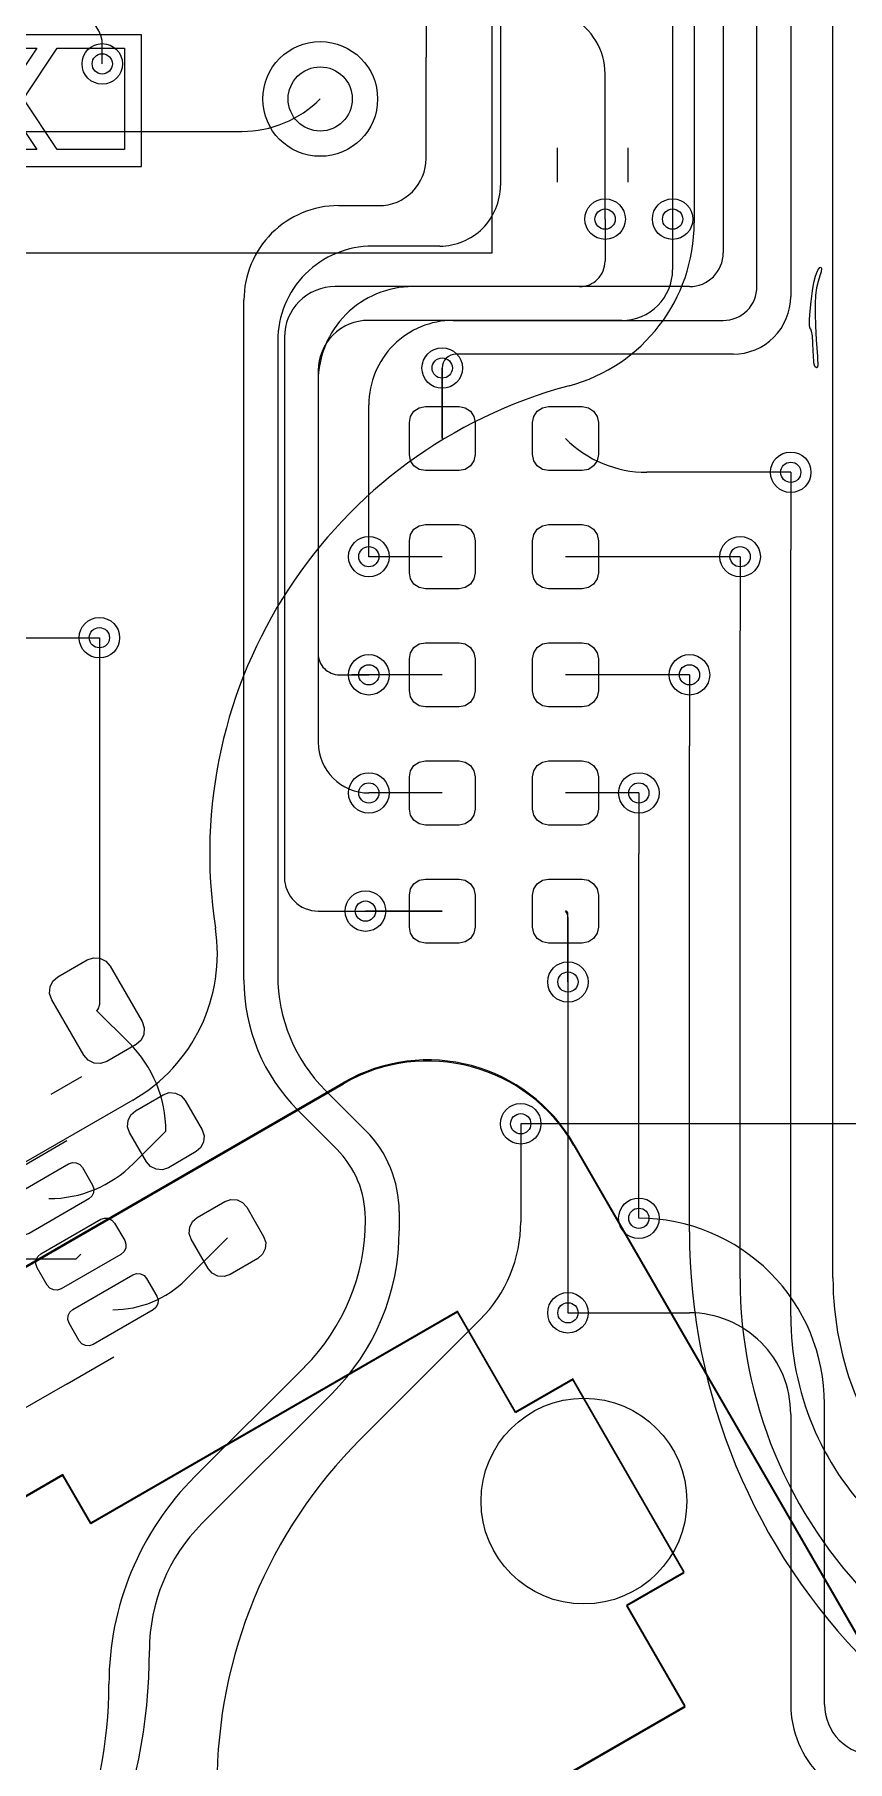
# Model space of a CAD drawing. Header units: millimetres. Extents: x -220 to 263, y -14 to 135.
# Drawn here: x 54.82 to 66.86, y 33.75 to 59.33 of the extents above; entities that cross this region are included whole.
import ezdxf

# ---------------------------------------------------------------- set-up
doc = ezdxf.new("R2010")
doc.units = ezdxf.units.MM
for name, color, linetype, lineweight, true_color in [('livello 10', 6, 'Continuous', 25, 0xff00ff), ('livello 11', 30, 'Continuous', 25, 0xff7f00), ('livello 7', 6, 'Continuous', 25, 0xff00ff), ('livello 8', 18, 'Continuous', 25, 0x000000), ('livello 9', 18, 'Continuous', 25, 0x000000)]:
    doc.layers.add(name, color=color, linetype=linetype, lineweight=lineweight, true_color=true_color)

msp = doc.modelspace()

# ---------------------------------------------------------------- linework, layer by layer
at = {"layer": 'livello 10'}
for p, q in [((64.593, 116.408), (64.593, 56.545)), ((56.279, 43.551), (16.327, 20.485))]:
    msp.add_line(p, q, dxfattribs=at)
at = {"layer": 'livello 10', "color": 6, "true_color": 0xff00ff, "flags": 128}
for points in [[(61.085, 40.425), (55.655, 37.29)], [(61.947, 38.932), (61.085, 40.425)], [(62.795, 39.422), (61.947, 38.932)], [(64.445, 36.564), (62.795, 39.422)], [(55.242, 38.005), (52.817, 36.604)], [(55.655, 37.29), (55.242, 38.005)], [(63.597, 36.074), (64.445, 36.564)], [(64.46, 34.579), (63.597, 36.074)], [(60.588, 32.344), (64.46, 34.579)]]:
    msp.add_lwpolyline(points, dxfattribs=at)
at = {"layer": 'livello 10'}
for centre, radius, start, end in [((62.093, 56.545), 2.5, 284.9712, 0), ((64.593, 47.196), 7.177, 104.9712, 188.7974), ((55.029, 45.716), 2.5, 300, 8.7974)]:
    msp.add_arc(centre, radius, start, end, dxfattribs=at)
at = {"layer": 'livello 11', "color": 168, "true_color": 0x0d115e, "flags": 128}
for points in [[(61.593, 108.925), (61.593, 56.093)], [(62.568, 57.144), (62.568, 57.654)], [(63.613, 57.144), (63.613, 57.654)], [(61.593, 56.093), (41.019, 56.093)], [(66.478, 55.865), (66.472, 55.817), (66.454, 55.759), (66.427, 55.675), (66.406, 55.581), (66.392, 55.473), (66.385, 55.346), (66.384, 55.196), (66.389, 55.019), (66.4, 54.81), (66.417, 54.565), (66.42, 54.524), (66.424, 54.449), (66.419, 54.408), (66.406, 54.394), (66.403, 54.394), (66.382, 54.414), (66.367, 54.471), (66.364, 54.493), (66.358, 54.562), (66.353, 54.655), (66.349, 54.754), (66.349, 54.768), (66.344, 54.871), (66.332, 54.939), (66.319, 54.967), (66.306, 54.988), (66.301, 55.032), (66.302, 55.103), (66.308, 55.187), (66.326, 55.379), (66.345, 55.535), (66.367, 55.658), (66.392, 55.755), (66.421, 55.831), (66.426, 55.842), (66.453, 55.883), (66.471, 55.888), (66.478, 55.865)]]:
    msp.add_lwpolyline(points, dxfattribs=at)
at = {"layer": 'livello 11', "color": 139, "true_color": 0x174d58, "flags": 128}
for points in [[(56.405, 59.329), (50.905, 59.329)], [(56.405, 57.379), (56.405, 59.329)], [(62.568, 57.144), (62.568, 57.654)], [(63.613, 57.144), (63.613, 57.654)], [(50.905, 57.379), (56.405, 57.379)], [(55.516, 43.893), (55.064, 43.632)], [(53.743, 42.05), (55.301, 42.95)], [(55.303, 39.348), (55.995, 39.748)], [(55.303, 39.348), (54.61, 38.948)]]:
    msp.add_lwpolyline(points, dxfattribs=at)
at = {"layer": 'livello 11', "color": 250, "true_color": 0x3d3d3d, "flags": 128}
msp.add_lwpolyline([(62.812, 42.878, 0.41417), (59.397, 43.793)], format="xyb", dxfattribs=at)
for points in [[(47.273, 36.793), (59.397, 43.793)], [(62.812, 42.878), (69.485, 31.32)], [(61.085, 40.409), (55.655, 37.273)], [(61.947, 38.916), (61.085, 40.409)], [(62.795, 39.405), (61.947, 38.916)], [(64.445, 36.548), (62.795, 39.405)], [(55.242, 37.988), (52.817, 36.588)], [(55.655, 37.273), (55.242, 37.988)], [(63.597, 36.058), (64.445, 36.548)], [(64.46, 34.563), (63.597, 36.058)], [(60.589, 32.328), (64.46, 34.563)]]:
    msp.add_lwpolyline(points, dxfattribs=at)
at = {"layer": 'livello 11', "color": 250, "true_color": 0x2f2d31, "flags": 128}
for points in [[(61.085, 40.425), (55.655, 37.29)], [(61.947, 38.932), (61.085, 40.425)], [(62.795, 39.422), (61.947, 38.932)], [(64.445, 36.564), (62.795, 39.422)], [(55.242, 38.005), (52.817, 36.604)], [(55.655, 37.29), (55.242, 38.005)], [(63.597, 36.074), (64.445, 36.564)], [(64.46, 34.579), (63.597, 36.074)], [(60.589, 32.344), (64.46, 34.579)]]:
    msp.add_lwpolyline(points, dxfattribs=at)
at = {"layer": 'livello 7', "color": 6, "true_color": 0xff00ff, "flags": 128}
msp.add_lwpolyline([(62.812, 42.895, 0.41417), (59.397, 43.81)], format="xyb", dxfattribs=at)
for points in [[(47.273, 36.81), (59.397, 43.81)], [(62.812, 42.894), (69.485, 31.337)], [(61.085, 40.425), (55.655, 37.29)], [(61.947, 38.932), (61.085, 40.425)], [(62.795, 39.422), (61.947, 38.932)], [(64.445, 36.564), (62.795, 39.422)], [(55.242, 38.005), (52.817, 36.604)], [(55.655, 37.29), (55.242, 38.005)], [(63.597, 36.074), (64.445, 36.564)], [(64.46, 34.579), (63.597, 36.074)], [(60.588, 32.344), (64.46, 34.579)]]:
    msp.add_lwpolyline(points, dxfattribs=at)
at = {"layer": 'livello 8', "color": 163, "true_color": 0x4d7fc4, "flags": 128}
for points in [[(60.623, 81.599), (60.623, 58.999)], [(61.723, 73.499), (61.723, 57.099)], [(66.648, 40.917), (66.648, 70.499)], [(66.023, 68.499), (66.023, 55.453)], [(65.523, 55.599), (65.523, 67.059)], [(65.023, 64.196), (65.023, 56.099)], [(64.273, 61.449), (64.273, 56.599)], [(54.355, 58.379), (54.855, 57.629), (52.455, 57.629), (52.955, 58.379), (52.455, 59.129), (54.855, 59.129), (54.355, 58.379)], [(54.655, 58.379), (55.155, 59.129), (56.155, 59.129), (56.155, 57.629), (55.155, 57.629), (54.655, 58.379)], [(60.623, 57.499), (60.623, 58.999)], [(63.273, 56.599), (63.273, 58.749)], [(59.323, 56.799), (59.923, 56.799)], [(60.823, 56.199), (59.829, 56.199)], [(64.523, 55.599), (60.426, 55.599)], [(57.923, 45.33), (57.923, 55.399)], [(61.023, 55.099), (65.023, 55.099)], [(58.423, 54.793), (58.423, 45.399)], [(65.169, 54.599), (61.066, 54.599)], [(60.86, 53.349), (60.86, 54.393)], [(59.023, 54.195), (59.023, 50.164)], [(59.773, 51.599), (59.773, 53.849)], [(61.348, 53.111), (61.329, 53.021), (61.278, 52.944), (61.201, 52.892), (61.11, 52.874), (60.61, 52.874), (60.519, 52.892), (60.442, 52.944), (60.391, 53.021), (60.373, 53.111), (60.373, 53.586), (60.391, 53.677), (60.442, 53.754), (60.519, 53.806), (60.61, 53.824), (61.11, 53.824), (61.201, 53.806), (61.278, 53.754), (61.329, 53.677), (61.348, 53.586), (61.348, 53.111)], [(63.173, 53.111), (63.154, 53.021), (63.103, 52.944), (63.026, 52.892), (62.935, 52.874), (62.435, 52.874), (62.344, 52.892), (62.267, 52.944), (62.216, 53.021), (62.198, 53.111), (62.198, 53.586), (62.216, 53.677), (62.267, 53.754), (62.344, 53.806), (62.435, 53.824), (62.935, 53.824), (63.026, 53.806), (63.103, 53.754), (63.154, 53.677), (63.173, 53.586), (63.173, 53.111)], [(66.023, 52.849), (63.892, 52.849)], [(66.023, 52.849), (66.023, 51.699)], [(61.348, 51.361), (61.329, 51.271), (61.278, 51.194), (61.201, 51.142), (61.11, 51.124), (60.61, 51.124), (60.519, 51.142), (60.442, 51.194), (60.391, 51.271), (60.373, 51.361), (60.373, 51.836), (60.391, 51.927), (60.442, 52.004), (60.519, 52.056), (60.61, 52.074), (61.11, 52.074), (61.201, 52.056), (61.278, 52.004), (61.329, 51.927), (61.348, 51.836), (61.348, 51.361)], [(63.173, 51.361), (63.154, 51.271), (63.103, 51.194), (63.026, 51.142), (62.935, 51.124), (62.435, 51.124), (62.344, 51.142), (62.267, 51.194), (62.216, 51.271), (62.198, 51.361), (62.198, 51.836), (62.216, 51.927), (62.267, 52.004), (62.344, 52.056), (62.435, 52.074), (62.935, 52.074), (63.026, 52.056), (63.103, 52.004), (63.154, 51.927), (63.173, 51.836), (63.173, 51.361)], [(66.023, 40.349), (66.023, 51.699)], [(60.1, 51.599), (59.773, 51.599)], [(60.86, 51.599), (60.1, 51.599)], [(65.273, 51.599), (62.685, 51.599)], [(65.273, 51.599), (65.273, 50.499)], [(55.781, 50.399), (55.781, 44.961)], [(65.273, 40.9), (65.273, 50.499)], [(61.348, 49.611), (61.329, 49.521), (61.278, 49.444), (61.201, 49.392), (61.11, 49.374), (60.61, 49.374), (60.519, 49.392), (60.442, 49.444), (60.391, 49.521), (60.373, 49.611), (60.373, 50.086), (60.391, 50.177), (60.442, 50.254), (60.519, 50.306), (60.61, 50.324), (61.11, 50.324), (61.201, 50.306), (61.278, 50.254), (61.329, 50.177), (61.348, 50.086), (61.348, 49.611)], [(63.173, 49.611), (63.154, 49.521), (63.103, 49.444), (63.026, 49.392), (62.935, 49.374), (62.435, 49.374), (62.344, 49.392), (62.267, 49.444), (62.216, 49.521), (62.198, 49.611), (62.198, 50.086), (62.216, 50.177), (62.267, 50.254), (62.344, 50.306), (62.435, 50.324), (62.935, 50.324), (63.026, 50.306), (63.103, 50.254), (63.154, 50.177), (63.173, 50.086), (63.173, 49.611)], [(59.338, 49.849), (59.773, 49.849)], [(59.773, 49.849), (59.523, 49.849)], [(60.86, 49.849), (59.773, 49.849)], [(64.523, 49.849), (62.685, 49.849)], [(64.523, 49.849), (64.523, 48.799)], [(64.523, 41.599), (64.523, 48.799)], [(61.348, 47.861), (61.329, 47.771), (61.278, 47.694), (61.201, 47.642), (61.11, 47.624), (60.61, 47.624), (60.519, 47.642), (60.442, 47.694), (60.391, 47.771), (60.373, 47.861), (60.373, 48.336), (60.391, 48.427), (60.442, 48.504), (60.519, 48.556), (60.61, 48.574), (61.11, 48.574), (61.201, 48.556), (61.278, 48.504), (61.329, 48.427), (61.348, 48.336), (61.348, 47.861)], [(63.173, 47.861), (63.154, 47.771), (63.103, 47.694), (63.026, 47.642), (62.935, 47.624), (62.435, 47.624), (62.344, 47.642), (62.267, 47.694), (62.216, 47.771), (62.198, 47.861), (62.198, 48.336), (62.216, 48.427), (62.267, 48.504), (62.344, 48.556), (62.435, 48.574), (62.935, 48.574), (63.026, 48.556), (63.103, 48.504), (63.154, 48.427), (63.173, 48.336), (63.173, 47.861)], [(60.86, 48.099), (59.773, 48.099)], [(63.773, 48.099), (62.685, 48.099)], [(63.773, 48.099), (63.773, 47.199)], [(63.773, 42.599), (63.773, 47.199)], [(61.348, 46.111), (61.329, 46.021), (61.278, 45.944), (61.201, 45.892), (61.11, 45.874), (60.61, 45.874), (60.519, 45.892), (60.442, 45.944), (60.391, 46.021), (60.373, 46.111), (60.373, 46.586), (60.391, 46.677), (60.442, 46.754), (60.519, 46.806), (60.61, 46.824), (61.11, 46.824), (61.201, 46.806), (61.278, 46.754), (61.329, 46.677), (61.348, 46.586), (61.348, 46.111)], [(63.173, 46.111), (63.154, 46.021), (63.103, 45.944), (63.026, 45.892), (62.935, 45.874), (62.435, 45.874), (62.344, 45.892), (62.267, 45.944), (62.216, 46.021), (62.198, 46.111), (62.198, 46.586), (62.216, 46.677), (62.267, 46.754), (62.344, 46.806), (62.435, 46.824), (62.935, 46.824), (63.026, 46.806), (63.103, 46.754), (63.154, 46.677), (63.173, 46.586), (63.173, 46.111)], [(60.86, 46.349), (59.723, 46.349)], [(62.723, 45.299), (62.723, 46.311)], [(56.416, 44.713), (56.447, 44.62), (56.441, 44.523), (56.398, 44.435), (56.324, 44.371), (55.891, 44.121), (55.799, 44.09), (55.702, 44.096), (55.614, 44.139), (55.55, 44.213), (55.075, 45.035), (55.043, 45.128), (55.05, 45.225), (55.093, 45.313), (55.166, 45.377), (55.599, 45.627), (55.692, 45.658), (55.789, 45.652), (55.876, 45.609), (55.941, 45.535), (56.416, 44.713)], [(62.723, 45.299), (62.723, 44.699)], [(55.745, 44.874), (55.744, 44.875)], [(56.226, 44.393), (55.745, 44.874)], [(62.723, 44.699), (62.723, 40.399)], [(56.804, 42.548), (56.717, 42.518), (56.624, 42.525), (56.541, 42.566), (56.48, 42.635), (56.23, 43.068), (56.2, 43.156), (56.206, 43.248), (56.247, 43.332), (56.317, 43.393), (56.728, 43.63), (56.816, 43.66), (56.908, 43.654), (56.992, 43.613), (57.053, 43.543), (57.303, 43.11), (57.332, 43.022), (57.326, 42.93), (57.285, 42.847), (57.216, 42.786), (56.804, 42.548)], [(59.13, 43.692), (59.728, 43.094)], [(59.298, 42.823), (58.723, 43.399)], [(56.287, 42.61), (56.766, 43.089)], [(62.023, 43.199), (62.023, 41.747)], [(55.681, 42.292), (55.7, 42.236), (55.696, 42.178), (55.67, 42.125), (55.626, 42.087), (54.739, 41.574), (54.683, 41.556), (54.625, 41.559), (54.572, 41.585), (54.534, 41.629), (54.384, 41.889), (54.365, 41.944), (54.369, 42.003), (54.395, 42.055), (54.439, 42.094), (55.326, 42.606), (55.382, 42.625), (55.44, 42.621), (55.493, 42.596), (55.531, 42.552), (55.681, 42.292)], [(63.773, 41.799), (63.773, 42.599)], [(57.717, 40.968), (57.629, 40.938), (57.537, 40.944), (57.453, 40.985), (57.392, 41.055), (57.142, 41.488), (57.113, 41.575), (57.119, 41.668), (57.16, 41.751), (57.229, 41.812), (57.641, 42.05), (57.728, 42.079), (57.821, 42.073), (57.904, 42.032), (57.965, 41.963), (58.215, 41.53), (58.245, 41.442), (58.239, 41.349), (58.198, 41.266), (58.128, 41.205), (57.717, 40.968)], [(56.156, 41.469), (56.175, 41.414), (56.171, 41.355), (56.145, 41.303), (56.101, 41.264), (55.214, 40.752), (55.158, 40.733), (55.1, 40.737), (55.047, 40.763), (55.009, 40.807), (54.859, 41.066), (54.84, 41.122), (54.844, 41.18), (54.87, 41.233), (54.914, 41.271), (55.801, 41.784), (55.857, 41.803), (55.915, 41.799), (55.968, 41.773), (56.006, 41.729), (56.156, 41.469)], [(59.723, 41.772), (59.723, 41.799)], [(60.223, 41.899), (60.223, 41.613)], [(57.062, 40.892), (57.679, 41.509)], [(55.434, 41.195), (54.327, 41.195)], [(55.508, 41.268), (55.434, 41.195)], [(56.631, 40.646), (56.65, 40.591), (56.646, 40.532), (56.62, 40.48), (56.576, 40.441), (55.689, 39.929), (55.633, 39.91), (55.575, 39.914), (55.522, 39.94), (55.484, 39.984), (55.334, 40.244), (55.315, 40.299), (55.319, 40.357), (55.345, 40.41), (55.389, 40.449), (56.276, 40.961), (56.332, 40.98), (56.39, 40.976), (56.443, 40.95), (56.481, 40.906), (56.631, 40.646)], [(61.423, 40.299), (59.644, 38.52)], [(57.195, 37.972), (58.823, 39.599)], [(59.223, 39.199), (57.3, 37.277)]]:
    msp.add_lwpolyline(points, dxfattribs=at)
for points in [[(63.273, 58.749, 0.274157), (62.772, 59.589)], [(59.923, 56.799, 0.414214), (60.623, 57.499)], [(60.823, 56.199, 0.414214), (61.723, 57.099)], [(59.323, 56.799, 0.414214), (57.923, 55.399)], [(59.829, 56.199, 0.414214), (58.423, 54.793)], [(64.523, 55.599, 0.414214), (65.023, 56.099)], [(60.426, 55.599, 0.414214), (59.023, 54.195)], [(65.023, 55.099, 0.414214), (65.523, 55.599)], [(65.772, 54.849, 0.198927), (66.023, 55.453)], [(61.023, 55.099, 0.414214), (59.773, 53.849)], [(65.169, 54.599, 0.198915), (65.773, 54.849)], [(61.066, 54.599, 0.414214), (60.86, 54.393)], [(62.685, 53.349, 0.198912), (63.892, 52.849)], [(59.022, 50.164, 0.414214), (59.338, 49.849)], [(62.723, 46.311, 0.414214), (62.685, 46.349)], [(57.922, 45.33, 0.198917), (58.723, 43.399)], [(58.423, 45.399, 0.198913), (59.13, 43.692)], [(55.745, 44.874, 0.198975), (55.781, 44.961)], [(56.766, 43.089, 0.198915), (56.226, 44.393)], [(60.223, 41.899, 0.198911), (59.728, 43.094)], [(59.722, 41.799, 0.198918), (59.298, 42.823)], [(55.033, 42.09, 0.198914), (56.287, 42.61)], [(58.822, 39.599, 0.198916), (59.723, 41.772)], [(61.423, 40.299, 0.198901), (62.023, 41.747)], [(59.223, 39.199, 0.198906), (60.223, 41.613)], [(64.522, 41.599, 0.198914), (67.174, 35.197)], [(55.983, 40.445, 0.198911), (57.062, 40.892)], [(65.272, 40.9, 0.198915), (67.253, 36.118)], [(66.648, 40.917, 0.19891), (68.023, 37.599)], [(66.023, 40.349, 0.198908), (67.26, 37.362)], [(59.644, 38.52, 0.198913), (57.523, 33.399)], [(57.195, 37.972, 0.198917), (55.923, 34.899)], [(57.3, 37.277, 0.198913), (56.523, 35.399)], [(54.118, 29.595, 0.198912), (56.523, 35.399)], [(54.013, 30.29, 0.198912), (55.923, 34.899)]]:
    msp.add_lwpolyline(points, format="xyb", dxfattribs=at)
at = {"layer": 'livello 8', "color": 7, "true_color": 0xececec}
for centre in [(55.824, 58.898), (63.273, 56.599), (64.273, 56.599), (60.86, 54.393), (66.023, 52.849), (59.773, 51.599), (65.273, 51.599), (55.781, 50.399), (59.773, 49.849), (64.523, 49.849), (59.773, 48.099), (63.773, 48.099), (59.723, 46.349), (62.723, 45.299), (62.023, 43.199), (63.773, 41.799), (62.723, 40.399)]:
    msp.add_circle(centre, 0.3, dxfattribs=at)
at = {"layer": 'livello 8', "color": 163, "true_color": 0x4d7fc4}
msp.add_circle((59.053, 58.379), 0.85, dxfattribs=at)
at = {"layer": 'livello 8', "color": 7}
for centre, radius in [((55.824, 58.898), 0.15), ((59.053, 58.379), 0.475), ((63.273, 56.599), 0.15), ((64.273, 56.599), 0.15), ((60.86, 54.393), 0.15), ((66.023, 52.849), 0.15), ((59.773, 51.599), 0.15), ((65.273, 51.599), 0.15), ((55.781, 50.399), 0.15), ((59.773, 49.849), 0.15), ((64.523, 49.849), 0.15), ((59.773, 48.099), 0.15), ((63.773, 48.099), 0.15), ((59.723, 46.349), 0.15), ((62.723, 45.299), 0.15), ((62.023, 43.199), 0.15), ((63.773, 41.799), 0.15), ((62.723, 40.399), 0.15), ((62.959, 37.61), 1.524)]:
    msp.add_circle(centre, radius, dxfattribs=at)
at = {"layer": 'livello 9', "color": 22, "true_color": 0xc83434, "flags": 128}
for points in [[(55.822, 59.243, 0.372166), (55.399, 59.613)], [(57.894, 57.899, 0.198928), (59.053, 58.379)], [(62.896, 55.599, 0.414214), (63.273, 55.975)], [(63.523, 55.099, 0.414214), (64.273, 55.849)], [(59.273, 55.599, 0.414214), (58.523, 54.849)], [(59.765, 55.099, 0.414214), (59.023, 54.356)], [(62.685, 53.349, 0.198912), (63.892, 52.849)], [(59.023, 48.849, 0.414214), (59.773, 48.099)], [(58.523, 46.849, 0.414214), (59.023, 46.349)], [(62.722, 46.258, 0.198817), (62.685, 46.349)], [(66.523, 39.049, 0.414214), (63.773, 41.799)], [(66.023, 38.899, 0.414214), (64.523, 40.399)], [(66.023, 34.599, 0.414214), (67.523, 33.099)], [(66.523, 34.599, 0.414214), (67.273, 33.849)]]:
    msp.add_lwpolyline(points, format="xyb", dxfattribs=at)
for points in [[(55.823, 58.899), (55.823, 59.243)], [(55.824, 58.898), (55.823, 58.899)], [(54.135, 57.899), (57.894, 57.899)], [(63.273, 56.599), (63.273, 55.975)], [(64.273, 56.599), (64.273, 55.849)], [(62.896, 55.599), (59.273, 55.599)], [(60.773, 55.099), (59.765, 55.099)], [(63.523, 55.099), (60.773, 55.099)], [(58.523, 54.849), (58.523, 46.849)], [(59.023, 54.356), (59.023, 48.849)], [(60.86, 54.393), (60.86, 53.349)], [(61.348, 53.111), (61.329, 53.021), (61.278, 52.944), (61.201, 52.892), (61.11, 52.874), (60.61, 52.874), (60.519, 52.892), (60.442, 52.944), (60.391, 53.021), (60.373, 53.111), (60.373, 53.586), (60.391, 53.677), (60.442, 53.754), (60.519, 53.806), (60.61, 53.824), (61.11, 53.824), (61.201, 53.806), (61.278, 53.754), (61.329, 53.677), (61.348, 53.586), (61.348, 53.111)], [(63.173, 53.111), (63.154, 53.021), (63.103, 52.944), (63.026, 52.892), (62.935, 52.874), (62.435, 52.874), (62.344, 52.892), (62.267, 52.944), (62.216, 53.021), (62.198, 53.111), (62.198, 53.586), (62.216, 53.677), (62.267, 53.754), (62.344, 53.806), (62.435, 53.824), (62.935, 53.824), (63.026, 53.806), (63.103, 53.754), (63.154, 53.677), (63.173, 53.586), (63.173, 53.111)], [(66.023, 52.849), (63.892, 52.849)], [(61.348, 51.361), (61.329, 51.271), (61.278, 51.194), (61.201, 51.142), (61.11, 51.124), (60.61, 51.124), (60.519, 51.142), (60.442, 51.194), (60.391, 51.271), (60.373, 51.361), (60.373, 51.836), (60.391, 51.927), (60.442, 52.004), (60.519, 52.056), (60.61, 52.074), (61.11, 52.074), (61.201, 52.056), (61.278, 52.004), (61.329, 51.927), (61.348, 51.836), (61.348, 51.361)], [(63.173, 51.361), (63.154, 51.271), (63.103, 51.194), (63.026, 51.142), (62.935, 51.124), (62.435, 51.124), (62.344, 51.142), (62.267, 51.194), (62.216, 51.271), (62.198, 51.361), (62.198, 51.836), (62.216, 51.927), (62.267, 52.004), (62.344, 52.056), (62.435, 52.074), (62.935, 52.074), (63.026, 52.056), (63.103, 52.004), (63.154, 51.927), (63.173, 51.836), (63.173, 51.361)], [(60.86, 51.599), (59.773, 51.599)], [(65.273, 51.599), (62.685, 51.599)], [(51.923, 50.399), (55.781, 50.399)], [(61.348, 49.611), (61.329, 49.521), (61.278, 49.444), (61.201, 49.392), (61.11, 49.374), (60.61, 49.374), (60.519, 49.392), (60.442, 49.444), (60.391, 49.521), (60.373, 49.611), (60.373, 50.086), (60.391, 50.177), (60.442, 50.254), (60.519, 50.306), (60.61, 50.324), (61.11, 50.324), (61.201, 50.306), (61.278, 50.254), (61.329, 50.177), (61.348, 50.086), (61.348, 49.611)], [(63.173, 49.611), (63.154, 49.521), (63.103, 49.444), (63.026, 49.392), (62.935, 49.374), (62.435, 49.374), (62.344, 49.392), (62.267, 49.444), (62.216, 49.521), (62.198, 49.611), (62.198, 50.086), (62.216, 50.177), (62.267, 50.254), (62.344, 50.306), (62.435, 50.324), (62.935, 50.324), (63.026, 50.306), (63.103, 50.254), (63.154, 50.177), (63.173, 50.086), (63.173, 49.611)], [(60.86, 49.849), (59.773, 49.849)], [(64.523, 49.849), (62.685, 49.849)], [(61.348, 47.861), (61.329, 47.771), (61.278, 47.694), (61.201, 47.642), (61.11, 47.624), (60.61, 47.624), (60.519, 47.642), (60.442, 47.694), (60.391, 47.771), (60.373, 47.861), (60.373, 48.336), (60.391, 48.427), (60.442, 48.504), (60.519, 48.556), (60.61, 48.574), (61.11, 48.574), (61.201, 48.556), (61.278, 48.504), (61.329, 48.427), (61.348, 48.336), (61.348, 47.861)], [(63.173, 47.861), (63.154, 47.771), (63.103, 47.694), (63.026, 47.642), (62.935, 47.624), (62.435, 47.624), (62.344, 47.642), (62.267, 47.694), (62.216, 47.771), (62.198, 47.861), (62.198, 48.336), (62.216, 48.427), (62.267, 48.504), (62.344, 48.556), (62.435, 48.574), (62.935, 48.574), (63.026, 48.556), (63.103, 48.504), (63.154, 48.427), (63.173, 48.336), (63.173, 47.861)], [(60.86, 48.099), (59.773, 48.099)], [(63.773, 48.099), (62.685, 48.099)], [(61.348, 46.111), (61.329, 46.021), (61.278, 45.944), (61.201, 45.892), (61.11, 45.874), (60.61, 45.874), (60.519, 45.892), (60.442, 45.944), (60.391, 46.021), (60.373, 46.111), (60.373, 46.586), (60.391, 46.677), (60.442, 46.754), (60.519, 46.806), (60.61, 46.824), (61.11, 46.824), (61.201, 46.806), (61.278, 46.754), (61.329, 46.677), (61.348, 46.586), (61.348, 46.111)], [(63.173, 46.111), (63.154, 46.021), (63.103, 45.944), (63.026, 45.892), (62.935, 45.874), (62.435, 45.874), (62.344, 45.892), (62.267, 45.944), (62.216, 46.021), (62.198, 46.111), (62.198, 46.586), (62.216, 46.677), (62.267, 46.754), (62.344, 46.806), (62.435, 46.824), (62.935, 46.824), (63.026, 46.806), (63.103, 46.754), (63.154, 46.677), (63.173, 46.586), (63.173, 46.111)], [(59.023, 46.349), (59.723, 46.349)], [(59.723, 46.349), (60.86, 46.349)], [(62.723, 46.258), (62.723, 45.299)], [(67.357, 43.199), (62.023, 43.199)], [(62.723, 40.399), (64.523, 40.399)], [(66.023, 38.899), (66.023, 34.599)], [(66.523, 34.599), (66.523, 39.049)]]:
    msp.add_lwpolyline(points, dxfattribs=at)
at = {"layer": 'livello 9', "color": 7, "true_color": 0xececec}
for centre in [(55.824, 58.898), (63.273, 56.599), (64.273, 56.599), (60.86, 54.393), (66.023, 52.849), (59.773, 51.599), (65.273, 51.599), (55.781, 50.399), (59.773, 49.849), (64.523, 49.849), (59.773, 48.099), (63.773, 48.099), (59.723, 46.349), (62.723, 45.299), (62.023, 43.199), (63.773, 41.799), (62.723, 40.399)]:
    msp.add_circle(centre, 0.3, dxfattribs=at)
at = {"layer": 'livello 9', "color": 22, "true_color": 0xc83434}
msp.add_circle((59.053, 58.379), 0.85, dxfattribs=at)
at = {"layer": 'livello 9', "color": 7}
for centre, radius in [((55.824, 58.898), 0.15), ((59.053, 58.379), 0.475), ((63.273, 56.599), 0.15), ((64.273, 56.599), 0.15), ((60.86, 54.393), 0.15), ((66.023, 52.849), 0.15), ((59.773, 51.599), 0.15), ((65.273, 51.599), 0.15), ((55.781, 50.399), 0.15), ((59.773, 49.849), 0.15), ((64.523, 49.849), 0.15), ((59.773, 48.099), 0.15), ((63.773, 48.099), 0.15), ((59.723, 46.349), 0.15), ((62.723, 45.299), 0.15), ((62.023, 43.199), 0.15), ((63.773, 41.799), 0.15), ((62.723, 40.399), 0.15), ((62.959, 37.61), 1.524)]:
    msp.add_circle(centre, radius, dxfattribs=at)

doc.saveas('drawing.dxf')
